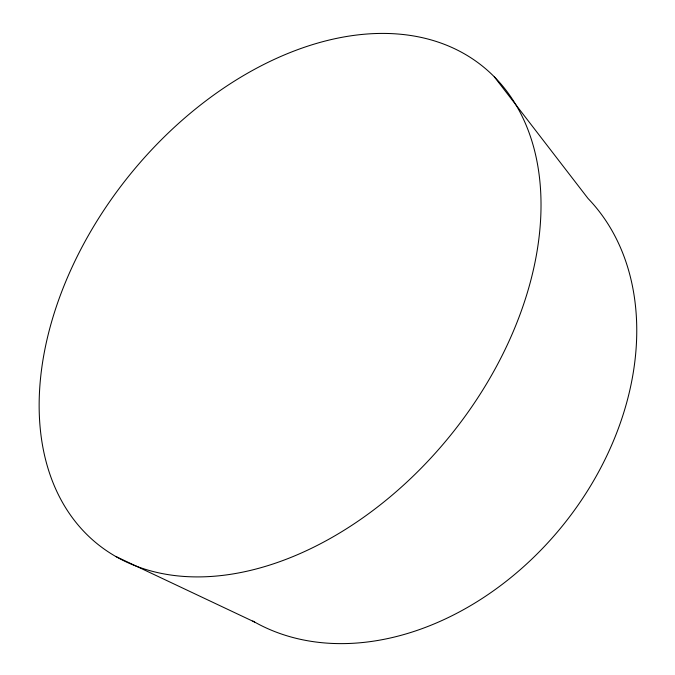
<?xml version="1.0" encoding="UTF-8"?>
<svg xmlns="http://www.w3.org/2000/svg" width="675" height="675" viewBox="0 0 675 675"><rect width="100%" height="100%" fill="white"/><g stroke="black" fill="none" stroke-linecap="round" stroke-linejoin="round"><path stroke-width="1.01" d="M115.805 556.478L254.627 622.063M494.319 76.832A306.821 206.584 -51.1 0 1 314.01 547.045A306.821 206.584 -51.1 0 1 61.813 291.423A306.821 206.584 -51.1 0 1 494.319 76.832L588.043 198.492A271.223 205.276 -51.1 0 1 564.756 522.998A271.223 205.276 -51.1 0 1 252.779 621.008"/></g></svg>
